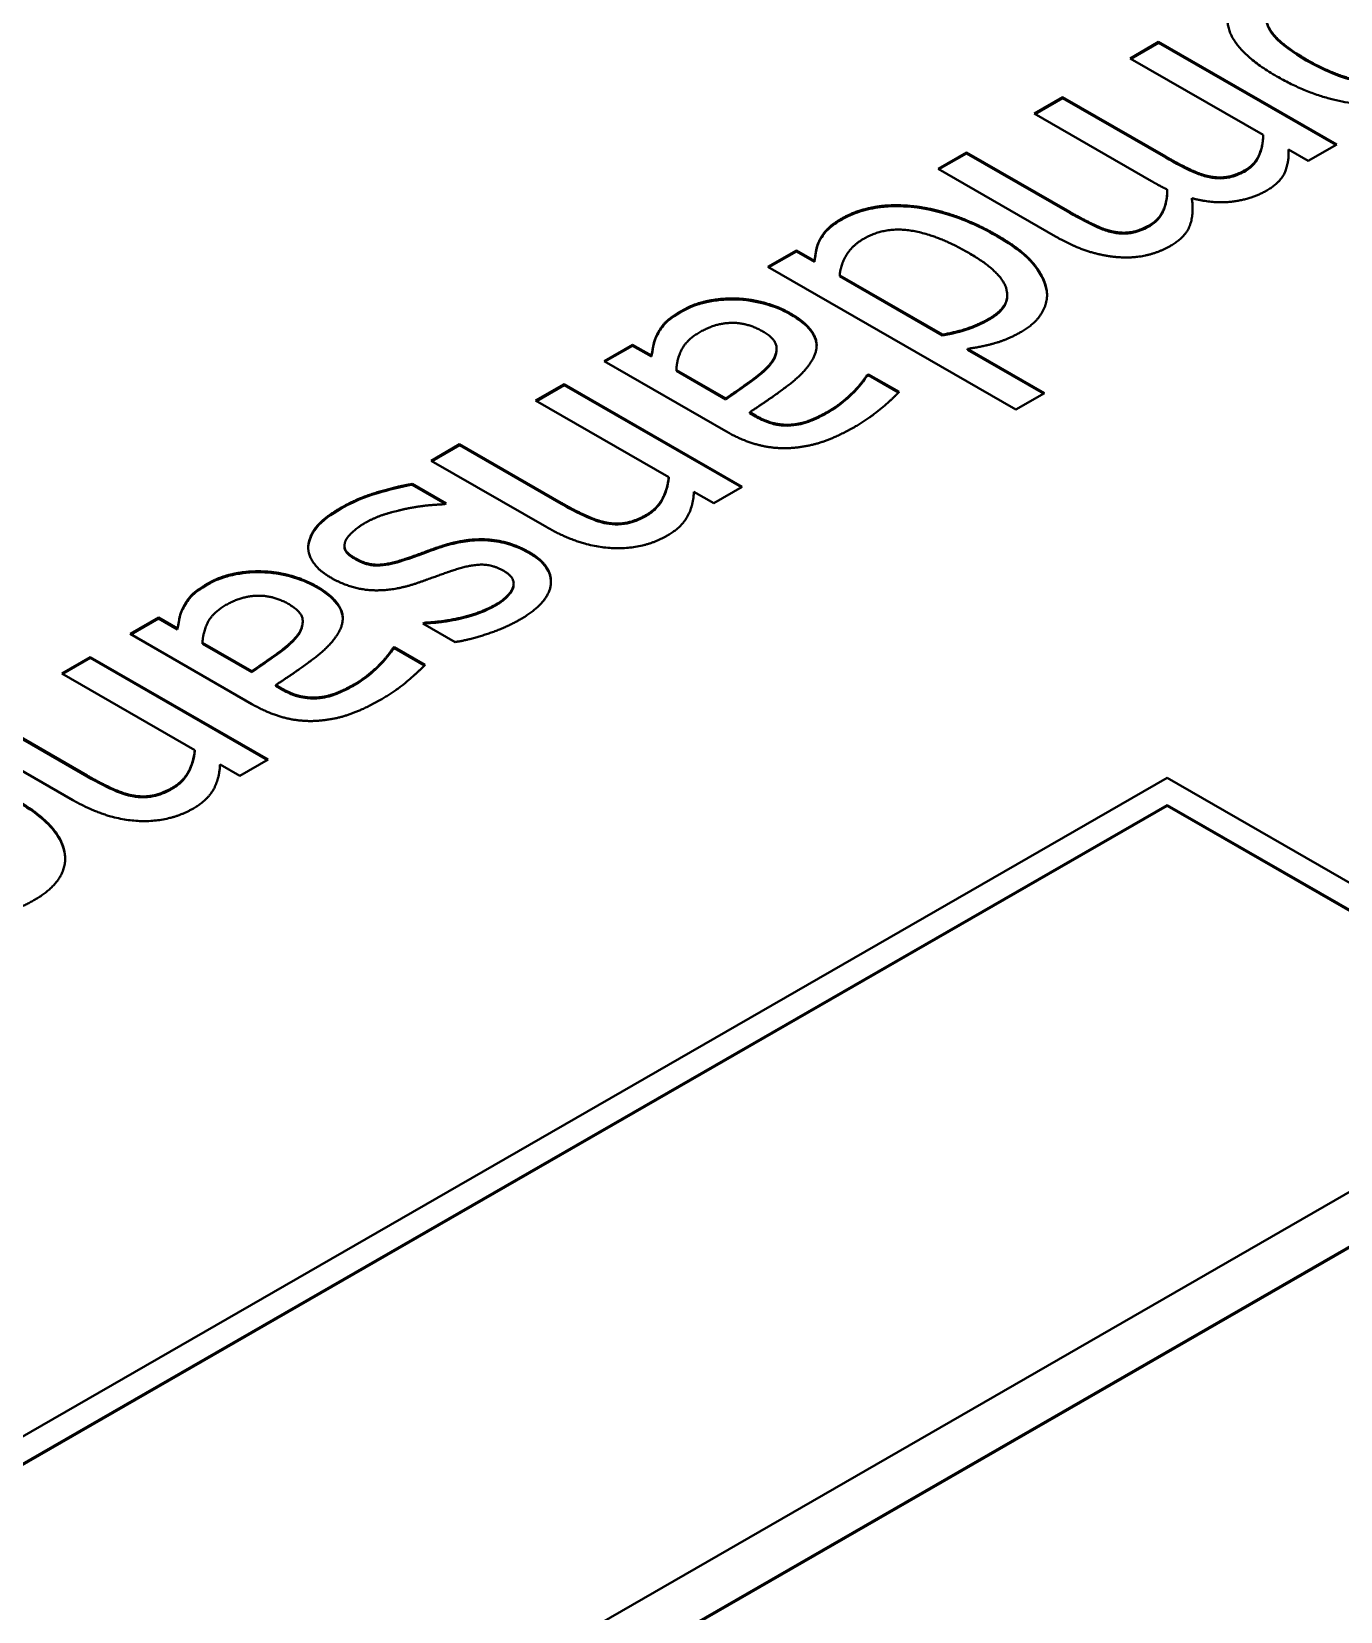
# Model space of a CAD drawing. Header units: millimetres. Extents: x 0 to 1682, y 0 to 1188.
# Drawn here: x 1436.23 to 1440.91, y 1063.9 to 1069.55 of the extents above; entities that cross this region are included whole.
import ezdxf

# ---------------------------------------------------------------- set-up
doc = ezdxf.new("R2010")
doc.units = ezdxf.units.MM
doc.header["$LTSCALE"] = 2
doc.layers.add('가시적인 것(ISO)', color=3, linetype='Continuous', lineweight=40)
doc.layers.add('가시적인 좁은 것(ISO)', color=3, linetype='Continuous', lineweight=35)

msp = doc.modelspace()

# ---------------------------------------------------------------- linework, layer by layer
at = {"layer": '가시적인 것(ISO)'}
for p, q in [((1440.1581, 1069.4504), (1440.2599, 1069.5091)), ((1440.161, 1069.4488), (1440.2599, 1069.5058)), ((1440.2599, 1069.5091), (1440.8967, 1069.1424)), ((1440.2599, 1069.5058), (1440.2599, 1069.5091)), ((1440.2599, 1069.5058), (1440.8938, 1069.1407)), ((1440.634, 1069.1764), (1440.1581, 1069.4504)), ((1439.815, 1069.2529), (1439.9168, 1069.3115)), ((1439.8179, 1069.2512), (1439.9168, 1069.3082)), ((1439.9168, 1069.3115), (1440.2854, 1069.0992)), ((1439.9168, 1069.3082), (1439.9168, 1069.3115)), ((1439.9168, 1069.3082), (1440.2854, 1069.0959)), ((1440.2345, 1069.0113), (1439.815, 1069.2529)), ((1440.634, 1069.1732), (1440.634, 1069.1764)), ((1439.4719, 1069.0553), (1439.5737, 1069.1139)), ((1439.4747, 1069.0536), (1439.5737, 1069.1106)), ((1439.5737, 1069.1139), (1439.9422, 1068.9016)), ((1439.5737, 1069.1106), (1439.5737, 1069.1139)), ((1439.5737, 1069.1106), (1439.9422, 1068.8984)), ((1440.7949, 1069.0838), (1440.7247, 1069.1242)), ((1440.7247, 1069.1209), (1440.7247, 1069.1242)), ((1440.8967, 1069.1424), (1440.7949, 1069.0838)), ((1439.8913, 1068.8137), (1439.4719, 1069.0553)), ((1440.2909, 1068.9779), (1440.2909, 1068.9812)), ((1440.3789, 1068.9471), (1440.3789, 1068.9503)), ((1439.3756, 1068.9189), (1439.3756, 1068.9222)), ((1438.8634, 1068.7048), (1438.9651, 1068.7634)), ((1438.8662, 1068.7032), (1438.9651, 1068.7602)), ((1438.9651, 1068.7634), (1439.0298, 1068.7262)), ((1438.9651, 1068.7602), (1438.9651, 1068.7634)), ((1438.9651, 1068.7602), (1439.0298, 1068.7229)), ((1439.7497, 1068.1944), (1438.8634, 1068.7048)), ((1439.0298, 1068.7229), (1439.0298, 1068.7262)), ((1439.1198, 1068.6711), (1439.1198, 1068.6743)), ((1439.1198, 1068.6743), (1439.4877, 1068.4625)), ((1439.1198, 1068.6711), (1439.4877, 1068.4592)), ((1439.7189, 1068.6011), (1439.7189, 1068.6044)), ((1438.2775, 1068.3675), (1438.3793, 1068.4261)), ((1438.2803, 1068.3658), (1438.3793, 1068.4228)), ((1438.3793, 1068.4261), (1438.4467, 1068.3872)), ((1438.3793, 1068.4228), (1438.3793, 1068.4261)), ((1438.3793, 1068.4228), (1438.4467, 1068.384)), ((1438.4659, 1068.4576), (1438.4659, 1068.4609)), ((1439.4877, 1068.4592), (1439.4877, 1068.4625)), ((1438.7128, 1068.1168), (1438.2775, 1068.3675)), ((1438.4467, 1068.384), (1438.4467, 1068.3872)), ((1438.8943, 1068.4102), (1438.8943, 1068.4135)), ((1439.5764, 1068.4114), (1439.8515, 1068.253)), ((1439.5764, 1068.4081), (1439.5764, 1068.4114)), ((1439.5764, 1068.4081), (1439.8486, 1068.2514)), ((1438.536, 1068.3325), (1438.536, 1068.3358)), ((1438.536, 1068.3358), (1438.7128, 1068.234)), ((1438.536, 1068.3325), (1438.7128, 1068.2307)), ((1439.2168, 1068.3168), (1439.223, 1068.3203)), ((1439.2168, 1068.3135), (1439.223, 1068.3171)), ((1439.2168, 1068.3135), (1439.2168, 1068.3168)), ((1439.223, 1068.3203), (1439.3323, 1068.2574)), ((1439.223, 1068.3171), (1439.223, 1068.3203)), ((1439.223, 1068.3171), (1439.3303, 1068.2553)), ((1438.0327, 1068.2265), (1438.1345, 1068.2851)), ((1438.0355, 1068.2248), (1438.1345, 1068.2818)), ((1438.1345, 1068.2851), (1438.7712, 1067.9184)), ((1438.1345, 1068.2818), (1438.1345, 1068.2851)), ((1438.1345, 1068.2818), (1438.7684, 1067.9168)), ((1439.8515, 1068.253), (1439.7497, 1068.1944)), ((1438.5085, 1067.9525), (1438.0327, 1068.2265)), ((1438.7128, 1068.2307), (1438.7128, 1068.234)), ((1438.798, 1068.1849), (1438.8187, 1068.173)), ((1438.798, 1068.1816), (1438.798, 1068.1849)), ((1438.798, 1068.1816), (1438.8187, 1068.1698)), ((1437.6593, 1068.0115), (1437.7611, 1068.0701)), ((1437.6622, 1068.0098), (1437.7611, 1068.0668)), ((1437.7611, 1068.0701), (1438.1242, 1067.861)), ((1437.7611, 1068.0668), (1437.7611, 1068.0701)), ((1437.7611, 1068.0668), (1438.1242, 1067.8577)), ((1438.0726, 1067.7735), (1437.6593, 1068.0115)), ((1437.5919, 1067.9283), (1437.7123, 1067.859)), ((1437.5919, 1067.925), (1437.5919, 1067.9283)), ((1437.5919, 1067.925), (1437.7094, 1067.8574)), ((1438.5085, 1067.9492), (1438.5085, 1067.9525)), ((1438.7712, 1067.9184), (1438.6694, 1067.8598)), ((1437.7123, 1067.859), (1437.7068, 1067.8558)), ((1438.6694, 1067.8598), (1438.5986, 1067.9006)), ((1438.2857, 1067.7868), (1438.2857, 1067.7901)), ((1437.2199, 1067.7061), (1437.2199, 1067.7093)), ((1437.3496, 1067.7039), (1437.3496, 1067.7071)), ((1437.5692, 1067.6578), (1437.5692, 1067.661)), ((1437.9542, 1067.5691), (1437.9542, 1067.5724)), ((1436.7716, 1067.4819), (1436.7716, 1067.4852)), ((1436.5832, 1067.3918), (1436.685, 1067.4504)), ((1436.586, 1067.3901), (1436.685, 1067.4471)), ((1436.685, 1067.4504), (1436.7523, 1067.4116)), ((1436.685, 1067.4471), (1436.685, 1067.4504)), ((1436.685, 1067.4471), (1436.7523, 1067.4083)), ((1436.7523, 1067.4083), (1436.7523, 1067.4116)), ((1437.2, 1067.4345), (1437.2, 1067.4378)), ((1437.6298, 1067.429), (1437.6353, 1067.4322)), ((1437.7446, 1067.3629), (1437.6298, 1067.429)), ((1437.6326, 1067.4274), (1437.6353, 1067.4289)), ((1437.6353, 1067.4289), (1437.6353, 1067.4322)), ((1437.0185, 1067.1411), (1436.5832, 1067.3918)), ((1436.8417, 1067.3568), (1436.8417, 1067.3601)), ((1436.8417, 1067.3601), (1437.0185, 1067.2583)), ((1436.8417, 1067.3568), (1437.0185, 1067.2551)), ((1436.3384, 1067.2508), (1436.4402, 1067.3094)), ((1436.3412, 1067.2492), (1436.4402, 1067.3061)), ((1436.4402, 1067.3094), (1437.0769, 1066.9427)), ((1436.4402, 1067.3061), (1436.4402, 1067.3094)), ((1436.4402, 1067.3061), (1437.0741, 1066.9411)), ((1437.5225, 1067.3411), (1437.5287, 1067.3446)), ((1437.5225, 1067.3378), (1437.5287, 1067.3414)), ((1437.5225, 1067.3378), (1437.5225, 1067.3411)), ((1437.5287, 1067.3446), (1437.638, 1067.2817)), ((1437.5287, 1067.3414), (1437.5287, 1067.3446)), ((1437.5287, 1067.3414), (1437.636, 1067.2796)), ((1436.8142, 1066.9768), (1436.3384, 1067.2508)), ((1437.0185, 1067.2551), (1437.0185, 1067.2583)), ((1437.1037, 1067.2092), (1437.1243, 1067.1973)), ((1437.1037, 1067.2059), (1437.1037, 1067.2092)), ((1437.1037, 1067.2059), (1437.1243, 1067.1941)), ((1436.0668, 1067.0944), (1436.4298, 1066.8853)), ((1436.0668, 1067.0911), (1436.4298, 1066.882)), ((1436.3783, 1066.7978), (1435.965, 1067.0358)), ((1436.8142, 1066.9735), (1436.8142, 1066.9768)), ((1436.9751, 1066.8841), (1436.9043, 1066.9249)), ((1437.0769, 1066.9427), (1436.9751, 1066.8841)), ((1414.269, 1051.893), (1440.2905, 1066.8778)), ((1440.2905, 1066.8778), (1453.867, 1059.0597)), ((1414.4387, 1051.893), (1440.2905, 1066.7801)), ((1436.5914, 1066.8112), (1436.5914, 1066.8144)), ((1440.2905, 1066.7768), (1440.2905, 1066.7801)), ((1440.2905, 1066.7801), (1441.8179, 1065.9006)), ((1440.2905, 1066.7768), (1414.4415, 1051.8914)), ((1441.815, 1065.8989), (1440.2905, 1066.7768)), ((1441.8179, 1065.9006), (1415.966, 1051.0135)), ((1416.1357, 1050.9158), (1441.9876, 1065.8028)), ((1441.9876, 1065.7996), (1416.1386, 1050.9141))]:
    msp.add_line(p, q, dxfattribs=at)
for points, degree in [([(1440.6828, 1069.3859), (1440.5219, 1069.4786), (1440.4937, 1069.6643), (1440.6161, 1069.7348)], 2), ([(1440.7082, 1069.6817), (1440.6299, 1069.6366), (1440.6656, 1069.517), (1440.788, 1069.4465)], 2), ([(1440.788, 1069.4465), (1440.9118, 1069.3752), (1441.1174, 1069.355), (1441.1965, 1069.4006)], 2), ([(1441.2886, 1069.3475), (1441.1662, 1069.277), (1440.843, 1069.2936), (1440.6828, 1069.3859)], 2), ([(1440.5714, 1069.0517), (1440.6044, 1069.0707), (1440.6333, 1069.1372), (1440.634, 1069.1764)], 2), ([(1440.2854, 1069.0992), (1440.3294, 1069.0739), (1440.4105, 1069.0343), (1440.4414, 1069.0283)], 2), ([(1440.7247, 1069.1242), (1440.7268, 1069.077), (1440.6945, 1069.0054), (1440.647, 1068.978)], 2), ([(1440.7247, 1069.1209), (1440.7249, 1069.1179), (1440.725, 1069.115), (1440.725, 1069.112)], 3), ([(1440.4414, 1069.0283), (1440.4751, 1069.0216), (1440.537, 1069.0319), (1440.5714, 1069.0517)], 2), ([(1440.2909, 1068.9812), (1440.2805, 1068.9864), (1440.2524, 1069.001), (1440.2345, 1069.0113)], 2), ([(1440.2283, 1068.8541), (1440.2599, 1068.8723), (1440.2909, 1068.9369), (1440.2909, 1068.9812)], 2), ([(1440.3789, 1068.9503), (1440.3871, 1068.8925), (1440.3555, 1068.8102), (1440.3039, 1068.7805)], 2), ([(1440.647, 1068.978), (1440.5934, 1068.9472), (1440.4593, 1068.9293), (1440.3789, 1068.9503)], 2), ([(1440.3789, 1068.9471), (1440.3806, 1068.9352), (1440.3816, 1068.9231), (1440.3817, 1068.911)], 3), ([(1439.0518, 1068.8078), (1439.0621, 1068.8264), (1439.0971, 1068.86), (1439.1281, 1068.8779)], 2), ([(1439.1281, 1068.8779), (1439.1776, 1068.9064), (1439.3048, 1068.9297), (1439.3756, 1068.9222)], 2), ([(1439.3756, 1068.9222), (1439.4478, 1068.9155), (1439.6039, 1068.8628), (1439.6844, 1068.8165)], 2), ([(1439.9422, 1068.9016), (1439.9862, 1068.8763), (1440.0674, 1068.8367), (1440.0983, 1068.8307)], 2), ([(1439.5812, 1068.7547), (1439.4685, 1068.8197), (1439.2814, 1068.849), (1439.2058, 1068.8054)], 2), ([(1439.6844, 1068.8165), (1439.7683, 1068.7682), (1439.8494, 1068.6739), (1439.859, 1068.6264)], 2), ([(1440.1231, 1068.7389), (1440.0701, 1068.7416), (1439.9567, 1068.7761), (1439.8913, 1068.8137)], 2), ([(1440.0983, 1068.8307), (1440.132, 1068.824), (1440.1939, 1068.8343), (1440.2283, 1068.8541)], 2), ([(1439.0298, 1068.7262), (1439.0332, 1068.7519), (1439.0401, 1068.7876), (1439.0518, 1068.8078)], 2), ([(1439.2058, 1068.8054), (1439.1659, 1068.7824), (1439.1233, 1068.7135), (1439.1198, 1068.6743)], 2), ([(1440.3039, 1068.7805), (1440.2647, 1068.7579), (1440.176, 1068.7361), (1440.1231, 1068.7389)], 2), ([(1439.6548, 1068.5199), (1439.7332, 1068.565), (1439.6981, 1068.6874), (1439.5812, 1068.7547)], 2), ([(1438.5574, 1068.5492), (1438.5952, 1068.571), (1438.6914, 1068.5924), (1438.7437, 1068.5916)], 2), ([(1438.7437, 1068.5916), (1438.7946, 1068.5908), (1438.9005, 1068.5631), (1438.9431, 1068.5385)], 2), ([(1439.859, 1068.6264), (1439.8673, 1068.5837), (1439.8212, 1068.5025), (1439.7696, 1068.4728)], 2), ([(1439.859, 1068.6231), (1439.8604, 1068.6162), (1439.8611, 1068.6093), (1439.8612, 1068.6024)], 3), ([(1438.4659, 1068.4609), (1438.4776, 1068.4851), (1438.512, 1068.5231), (1438.5574, 1068.5492)], 2), ([(1438.9431, 1068.5385), (1439.0091, 1068.5005), (1439.0497, 1068.4162), (1439.0194, 1068.3678)], 2), ([(1438.8455, 1068.4736), (1438.7905, 1068.5053), (1438.6763, 1068.5037), (1438.6199, 1068.4712)], 2), ([(1439.4877, 1068.4625), (1439.5448, 1068.4732), (1439.6197, 1068.4997), (1439.6548, 1068.5199)], 2), ([(1438.4467, 1068.3872), (1438.4494, 1068.3999), (1438.457, 1068.4439), (1438.4659, 1068.4609)], 2), ([(1438.6199, 1068.4712), (1438.5725, 1068.4439), (1438.5374, 1068.3738), (1438.536, 1068.3358)], 2), ([(1438.8675, 1068.3532), (1438.895, 1068.3841), (1438.8936, 1068.4459), (1438.8455, 1068.4736)], 2), ([(1439.7696, 1068.4728), (1439.7243, 1068.4466), (1439.6356, 1068.4201), (1439.5764, 1068.4114)], 2), ([(1439.0194, 1068.3678), (1438.9933, 1068.3243), (1438.873, 1068.2336), (1438.798, 1068.1849)], 2), ([(1438.7128, 1068.234), (1438.7458, 1068.257), (1438.8448, 1068.3275), (1438.8675, 1068.3532)], 2), ([(1439.0827, 1068.1897), (1439.1178, 1068.2099), (1439.1907, 1068.2772), (1439.2168, 1068.3168)], 2), ([(1439.3323, 1068.2574), (1439.3124, 1068.2364), (1439.2278, 1068.1639), (1439.1769, 1068.1346)], 2), ([(1438.8187, 1068.173), (1438.8558, 1068.1516), (1438.9232, 1068.1374), (1438.9562, 1068.1413)], 2), ([(1438.9562, 1068.1413), (1438.9885, 1068.1449), (1439.0531, 1068.1726), (1439.0827, 1068.1897)], 2), ([(1438.9472, 1068.057), (1438.8881, 1068.053), (1438.7726, 1068.0823), (1438.7128, 1068.1168)], 2), ([(1439.1769, 1068.1346), (1439.1143, 1068.0986), (1439.0084, 1068.0614), (1438.9472, 1068.057)], 2), ([(1437.3375, 1067.8436), (1437.398, 1067.8784), (1437.5383, 1067.9196), (1437.5919, 1067.9283)], 2), ([(1438.4288, 1067.8178), (1438.4666, 1067.8396), (1438.5044, 1067.9105), (1438.5085, 1067.9525)], 2), ([(1437.7068, 1067.8558), (1437.6827, 1067.8547), (1437.6215, 1067.8495), (1437.5782, 1067.8412)], 2), ([(1438.1242, 1067.861), (1438.1682, 1067.8357), (1438.2521, 1067.7968), (1438.2857, 1067.7901)], 2), ([(1438.5986, 1067.9006), (1438.5966, 1067.8495), (1438.5532, 1067.7723), (1438.5037, 1067.7438)], 2), ([(1437.2199, 1067.7093), (1437.2241, 1067.7442), (1437.2763, 1067.8083), (1437.3375, 1067.8436)], 2), ([(1437.5782, 1067.8412), (1437.539, 1067.8337), (1437.4578, 1067.8091), (1437.4242, 1067.7897)], 2), ([(1438.2857, 1067.7901), (1438.3222, 1067.7834), (1438.3903, 1067.7957), (1438.4288, 1067.8178)], 2), ([(1437.4242, 1067.7897), (1437.4001, 1067.7759), (1437.3568, 1067.7367), (1437.3526, 1067.724)], 2), ([(1438.5037, 1067.7438), (1438.4143, 1067.6923), (1438.1902, 1067.7058), (1438.0726, 1067.7735)], 2), ([(1437.3004, 1067.5933), (1437.2591, 1067.6171), (1437.2172, 1067.6769), (1437.2199, 1067.7093)], 2), ([(1437.2196, 1067.7002), (1437.2197, 1067.7022), (1437.2198, 1067.7041), (1437.2199, 1067.7061)], 3), ([(1437.3526, 1067.724), (1437.3465, 1067.7054), (1437.3595, 1067.6788), (1437.3898, 1067.6614)], 2), ([(1437.5692, 1067.661), (1437.594, 1067.6689), (1437.6703, 1067.6979), (1437.704, 1067.7085)], 2), ([(1437.704, 1067.7085), (1437.7948, 1067.7363), (1437.9454, 1067.7216), (1438.0086, 1067.6852)], 2), ([(1438.0086, 1067.6852), (1438.0946, 1067.6357), (1438.0795, 1067.5026), (1437.977, 1067.4436)], 2), ([(1437.3898, 1067.6614), (1437.4283, 1067.6393), (1437.506, 1067.6396), (1437.5692, 1067.661)], 2), ([(1437.9192, 1067.6171), (1437.8787, 1067.6404), (1437.7982, 1067.6393), (1437.7405, 1067.6202)], 2), ([(1436.7716, 1067.4852), (1436.7833, 1067.5094), (1436.8177, 1067.5474), (1436.8631, 1067.5735)], 2), ([(1436.8631, 1067.5735), (1436.9009, 1067.5953), (1436.9971, 1067.6167), (1437.0494, 1067.6159)], 2), ([(1437.0494, 1067.6159), (1437.1003, 1067.6151), (1437.2062, 1067.5874), (1437.2488, 1067.5628)], 2), ([(1437.6057, 1067.5727), (1437.5204, 1067.5442), (1437.3712, 1067.5525), (1437.3004, 1067.5933)], 2), ([(1437.7405, 1067.6202), (1437.7116, 1067.6107), (1437.6435, 1067.5858), (1437.6057, 1067.5727)], 2), ([(1437.889, 1067.4967), (1437.9392, 1067.5256), (1437.9639, 1067.5913), (1437.9192, 1067.6171)], 2), ([(1437.1512, 1067.4979), (1437.0962, 1067.5296), (1436.982, 1067.528), (1436.9256, 1067.4955)], 2), ([(1437.2488, 1067.5628), (1437.3148, 1067.5248), (1437.3554, 1067.4405), (1437.3251, 1067.3922)], 2), ([(1436.7523, 1067.4116), (1436.7551, 1067.4242), (1436.7627, 1067.4682), (1436.7716, 1067.4852)], 2), ([(1436.9256, 1067.4955), (1436.8782, 1067.4682), (1436.8431, 1067.3981), (1436.8417, 1067.3601)], 2), ([(1437.1732, 1067.3775), (1437.2007, 1067.4084), (1437.1993, 1067.4702), (1437.1512, 1067.4979)], 2), ([(1437.6353, 1067.4322), (1437.7068, 1067.4353), (1437.8409, 1067.469), (1437.889, 1067.4967)], 2), ([(1437.977, 1067.4436), (1437.9268, 1067.4147), (1437.7989, 1067.3712), (1437.7446, 1067.3629)], 2), ([(1437.0185, 1067.2583), (1437.0515, 1067.2813), (1437.1505, 1067.3518), (1437.1732, 1067.3775)], 2), ([(1437.3251, 1067.3922), (1437.299, 1067.3486), (1437.1787, 1067.2579), (1437.1037, 1067.2092)], 2), ([(1437.3884, 1067.214), (1437.4235, 1067.2342), (1437.4964, 1067.3015), (1437.5225, 1067.3411)], 2), ([(1437.638, 1067.2817), (1437.6181, 1067.2607), (1437.5335, 1067.1882), (1437.4826, 1067.1589)], 2), ([(1437.1243, 1067.1973), (1437.1615, 1067.176), (1437.2289, 1067.1617), (1437.2619, 1067.1657)], 2), ([(1437.2619, 1067.1657), (1437.2942, 1067.1692), (1437.3588, 1067.1969), (1437.3884, 1067.214)], 2), ([(1437.2529, 1067.0813), (1437.1938, 1067.0774), (1437.0783, 1067.1067), (1437.0185, 1067.1411)], 2), ([(1437.4826, 1067.1589), (1437.42, 1067.1229), (1437.3141, 1067.0857), (1437.2529, 1067.0813)], 2), ([(1436.7345, 1066.8421), (1436.7723, 1066.8639), (1436.8101, 1066.9348), (1436.8142, 1066.9768)], 2), ([(1436.9043, 1066.9249), (1436.9022, 1066.8738), (1436.8589, 1066.7966), (1436.8094, 1066.7681)], 2), ([(1436.4298, 1066.8853), (1436.4739, 1066.86), (1436.5577, 1066.8212), (1436.5914, 1066.8144)], 2), ([(1436.5914, 1066.8144), (1436.6279, 1066.8077), (1436.696, 1066.82), (1436.7345, 1066.8421)], 2), ([(1436.1789, 1066.7962), (1436.3343, 1066.7067), (1436.3638, 1066.5115), (1436.2387, 1066.4394)], 2), ([(1436.8094, 1066.7681), (1436.72, 1066.7166), (1436.4959, 1066.7301), (1436.3783, 1066.7978)], 2), ([(1436.2387, 1066.4394), (1436.1823, 1066.407), (1436.0613, 1066.3769), (1435.9925, 1066.3793)], 2)]:
    msp.add_open_spline(points, degree=degree, dxfattribs=at)
for points, knots in [([(1440.6444, 1069.5952), (1440.6444, 1069.5921), (1440.6446, 1069.589), (1440.6479, 1069.5644), (1440.6601, 1069.5453), (1440.7, 1069.4992), (1440.7416, 1069.47), (1440.788, 1069.4432)], [-0.07846513, -0.07846513, -0.07846513, -0.07846513, -0.07477469, -0.07477469, -0.04926273, -0.04926273, 0, 0, 0, 0]), ([(1440.788, 1069.4432), (1440.8171, 1069.4265), (1440.849, 1069.4101), (1440.9096, 1069.3854), (1440.9393, 1069.3754), (1441.0051, 1069.3614), (1441.0321, 1069.36), (1441.077, 1069.3601), (1441.101, 1069.3628), (1441.1515, 1069.375), (1441.1754, 1069.3852), (1441.1965, 1069.3973)], [-0.085957, -0.085957, -0.085957, -0.085957, -0.06934265, -0.06934265, -0.05592497, -0.05592497, -0.04101288, -0.04101288, -0.02228505, -0.02228505, 0, 0, 0, 0]), ([(1440.5714, 1069.0484), (1440.5829, 1069.0551), (1440.5922, 1069.0627), (1440.611, 1069.0834), (1440.6165, 1069.0952), (1440.6291, 1069.1243), (1440.6336, 1069.1488), (1440.634, 1069.1732)], [-0.04393803, -0.04393803, -0.04393803, -0.04393803, -0.03903194, -0.03903194, -0.03172074, -0.03172074, 0, 0, 0, 0]), ([(1440.2854, 1069.0959), (1440.3168, 1069.0778), (1440.3621, 1069.0527), (1440.411, 1069.0331), (1440.4262, 1069.028), (1440.4414, 1069.0251)], [-0.04476283, -0.04476283, -0.04476283, -0.04476283, -0.01208837, -0.01208837, 0, 0, 0, 0]), ([(1440.4414, 1069.0251), (1440.4545, 1069.0225), (1440.468, 1069.021), (1440.4991, 1069.0216), (1440.5122, 1069.0244), (1440.5379, 1069.0312), (1440.5555, 1069.0393), (1440.5714, 1069.0484)], [-0.02903812, -0.02903812, -0.02903812, -0.02903812, -0.02366513, -0.02366513, -0.01690219, -0.01690219, 0, 0, 0, 0]), ([(1440.2283, 1068.8508), (1440.2394, 1068.8572), (1440.2484, 1068.8646), (1440.2663, 1068.8837), (1440.2722, 1068.8946), (1440.2871, 1068.9257), (1440.2909, 1068.9527), (1440.2909, 1068.9779)], [-0.04837341, -0.04837341, -0.04837341, -0.04837341, -0.0419405, -0.0419405, -0.03291733, -0.03291733, 0, 0, 0, 0]), ([(1439.0518, 1068.8045), (1439.0615, 1068.822), (1439.0735, 1068.8341), (1439.0927, 1068.8525), (1439.1101, 1068.8642), (1439.1281, 1068.8746)], [-0.02791302, -0.02791302, -0.02791302, -0.02791302, -0.01906525, -0.01906525, 0, 0, 0, 0]), ([(1439.1281, 1068.8746), (1439.1472, 1068.8856), (1439.1684, 1068.895), (1439.215, 1068.9099), (1439.2399, 1068.9153), (1439.3021, 1068.923), (1439.3389, 1068.9228), (1439.3756, 1068.9189)], [-0.06796176, -0.06796176, -0.06796176, -0.06796176, -0.0477141, -0.0477141, -0.02799481, -0.02799481, 0, 0, 0, 0]), ([(1439.3756, 1068.9189), (1439.4344, 1068.9135), (1439.4867, 1068.8991), (1439.5837, 1068.8664), (1439.6371, 1068.8405), (1439.6844, 1068.8132)], [-0.0842159, -0.0842159, -0.0842159, -0.0842159, -0.05018735, -0.05018735, 0, 0, 0, 0]), ([(1439.9422, 1068.8984), (1439.9737, 1068.8803), (1440.019, 1068.8551), (1440.0678, 1068.8355), (1440.083, 1068.8304), (1440.0983, 1068.8275)], [-0.04476283, -0.04476283, -0.04476283, -0.04476283, -0.01208837, -0.01208837, 0, 0, 0, 0]), ([(1440.0983, 1068.8275), (1440.1114, 1068.8249), (1440.1248, 1068.8234), (1440.156, 1068.824), (1440.169, 1068.8268), (1440.1948, 1068.8336), (1440.2123, 1068.8417), (1440.2283, 1068.8508)], [-0.02903812, -0.02903812, -0.02903812, -0.02903812, -0.02366513, -0.02366513, -0.01690219, -0.01690219, 0, 0, 0, 0]), ([(1439.0298, 1068.7229), (1439.0317, 1068.7375), (1439.0338, 1068.752), (1439.0391, 1068.7794), (1439.0446, 1068.7922), (1439.0518, 1068.8045)], [-0.03584254, -0.03584254, -0.03584254, -0.03584254, -0.01686341, -0.01686341, 0, 0, 0, 0]), ([(1439.6844, 1068.8132), (1439.7627, 1068.7681), (1439.7948, 1068.7341), (1439.8346, 1068.6879), (1439.8523, 1068.6563), (1439.859, 1068.6231)], [-0.06716925, -0.06716925, -0.06716925, -0.06716925, -0.0434806, -0.0434806, 0, 0, 0, 0]), ([(1438.5574, 1068.5459), (1438.5697, 1068.553), (1438.5831, 1068.5594), (1438.6165, 1068.572), (1438.633, 1068.5761), (1438.6756, 1068.5856), (1438.7091, 1068.5888), (1438.7437, 1068.5883)], [-0.04072356, -0.04072356, -0.04072356, -0.04072356, -0.0342612, -0.0342612, -0.02596549, -0.02596549, 0, 0, 0, 0]), ([(1438.7437, 1068.5883), (1438.7842, 1068.5877), (1438.8199, 1068.5809), (1438.8835, 1068.5642), (1438.9152, 1068.5513), (1438.9431, 1068.5352)], [-0.05239997, -0.05239997, -0.05239997, -0.05239997, -0.0296009, -0.0296009, 0, 0, 0, 0]), ([(1439.6548, 1068.5166), (1439.667, 1068.5237), (1439.6781, 1068.5313), (1439.6962, 1068.5475), (1439.7033, 1068.5558), (1439.7156, 1068.5765), (1439.7189, 1068.5887), (1439.7189, 1068.6011)], [-0.16245449, -0.16245449, -0.16245449, -0.16245449, -0.13868189, -0.13868189, -0.11639143, -0.11639143, -0.08644566, -0.08644566, -0.08644566, -0.08644566]), ([(1438.4659, 1068.4576), (1438.4731, 1068.4725), (1438.4824, 1068.4871), (1438.5071, 1068.5144), (1438.5294, 1068.5298), (1438.5574, 1068.5459)], [-0.05957308, -0.05957308, -0.05957308, -0.05957308, -0.02969813, -0.02969813, 0, 0, 0, 0]), ([(1438.9431, 1068.5352), (1438.9732, 1068.5179), (1438.9993, 1068.4982), (1439.0329, 1068.4544), (1439.0366, 1068.4369), (1439.0375, 1068.4244), (1439.0375, 1068.4231), (1439.0375, 1068.4218)], [-0.05705639, -0.05705639, -0.05705639, -0.05705639, -0.0417791, -0.0417791, -0.02723402, -0.02723402, -0.02555287, -0.02555287, -0.02555287, -0.02555287]), ([(1439.4877, 1068.4592), (1439.5196, 1068.4652), (1439.5536, 1068.473), (1439.5974, 1068.4885), (1439.6233, 1068.4985), (1439.6548, 1068.5166)], [-0.09667555, -0.09667555, -0.09667555, -0.09667555, -0.03343207, -0.03343207, 0, 0, 0, 0]), ([(1438.4467, 1068.384), (1438.4492, 1068.3955), (1438.4512, 1068.4071), (1438.4554, 1068.4317), (1438.4593, 1068.4451), (1438.4659, 1068.4576)], [-0.0322068, -0.0322068, -0.0322068, -0.0322068, -0.0170631, -0.0170631, 0, 0, 0, 0]), ([(1438.8675, 1068.3499), (1438.8762, 1068.3598), (1438.8832, 1068.37), (1438.8921, 1068.3904), (1438.8943, 1068.4002), (1438.8943, 1068.4102)], [-0.12148238, -0.12148238, -0.12148238, -0.12148238, -0.07692693, -0.07692693, -0.03668703, -0.03668703, -0.03668703, -0.03668703]), ([(1438.7128, 1068.2307), (1438.7391, 1068.249), (1438.7695, 1068.2706), (1438.817, 1068.3044), (1438.8452, 1068.3247), (1438.8675, 1068.3499)], [-0.0805875, -0.0805875, -0.0805875, -0.0805875, -0.03690229, -0.03690229, 0, 0, 0, 0]), ([(1439.0827, 1068.1864), (1439.1119, 1068.2032), (1439.1367, 1068.2241), (1439.1793, 1068.2634), (1439.1999, 1068.288), (1439.2168, 1068.3135)], [-0.06038306, -0.06038306, -0.06038306, -0.06038306, -0.03556104, -0.03556104, 0, 0, 0, 0]), ([(1438.8187, 1068.1698), (1438.8327, 1068.1617), (1438.8487, 1068.1538), (1438.8737, 1068.1451), (1438.8894, 1068.1402), (1438.9256, 1068.1362), (1438.9409, 1068.1362), (1438.9562, 1068.1381)], [-0.06194361, -0.06194361, -0.06194361, -0.06194361, -0.02763424, -0.02763424, -0.01172039, -0.01172039, 0, 0, 0, 0]), ([(1438.9562, 1068.1381), (1438.9674, 1068.1393), (1438.9782, 1068.1414), (1439.0042, 1068.1485), (1439.0161, 1068.1535), (1439.0428, 1068.1649), (1439.0634, 1068.1752), (1439.0827, 1068.1864)], [-0.02775981, -0.02775981, -0.02775981, -0.02775981, -0.02488929, -0.02488929, -0.0205187, -0.0205187, 0, 0, 0, 0]), ([(1437.3375, 1067.8403), (1437.3965, 1067.8743), (1437.448, 1067.8898), (1437.5065, 1067.907), (1437.5503, 1067.9183), (1437.5919, 1067.925)], [-0.04947373, -0.04947373, -0.04947373, -0.04947373, -0.03241669, -0.03241669, 0, 0, 0, 0]), ([(1438.4288, 1067.8146), (1438.4418, 1067.8221), (1438.4527, 1067.8305), (1438.4752, 1067.8532), (1438.4823, 1067.8658), (1438.4989, 1067.8969), (1438.506, 1067.923), (1438.5085, 1067.9492)], [-0.04783413, -0.04783413, -0.04783413, -0.04783413, -0.04228344, -0.04228344, -0.03417336, -0.03417336, 0, 0, 0, 0]), ([(1438.1242, 1067.8577), (1438.1609, 1067.8366), (1438.1993, 1067.8169), (1438.2462, 1067.7976), (1438.2659, 1067.7908), (1438.2857, 1067.7868)], [-0.04331503, -0.04331503, -0.04331503, -0.04331503, -0.0157872, -0.0157872, 0, 0, 0, 0]), ([(1437.2199, 1067.7061), (1437.2238, 1067.7386), (1437.2409, 1067.7616), (1437.2696, 1067.7968), (1437.3015, 1067.8196), (1437.3375, 1067.8403)], [-0.05651006, -0.05651006, -0.05651006, -0.05651006, -0.03820024, -0.03820024, 0, 0, 0, 0]), ([(1438.2857, 1067.7868), (1438.2994, 1067.7843), (1438.3135, 1067.783), (1438.3443, 1067.7838), (1438.3575, 1067.7861), (1438.3898, 1067.7945), (1438.4103, 1067.8039), (1438.4288, 1067.8146)], [-0.03855405, -0.03855405, -0.03855405, -0.03855405, -0.0297502, -0.0297502, -0.01964082, -0.01964082, 0, 0, 0, 0]), ([(1437.3496, 1067.7039), (1437.3496, 1067.7023), (1437.3497, 1067.7007), (1437.351, 1067.6908), (1437.3547, 1067.6856), (1437.3638, 1067.6747), (1437.3756, 1067.6663), (1437.3898, 1067.6582)], [-0.02135759, -0.02135759, -0.02135759, -0.02135759, -0.02034038, -0.02034038, -0.01500889, -0.01500889, 0, 0, 0, 0]), ([(1437.5692, 1067.6578), (1437.595, 1067.666), (1437.6248, 1067.6773), (1437.6554, 1067.6889), (1437.6797, 1067.6976), (1437.704, 1067.7053)], [-0.02746583, -0.02746583, -0.02746583, -0.02746583, -0.02084657, -0.02084657, 0, 0, 0, 0]), ([(1437.704, 1067.7053), (1437.7262, 1067.7121), (1437.7497, 1067.7179), (1437.795, 1067.7252), (1437.8168, 1067.7273), (1437.8703, 1067.7271), (1437.8975, 1067.7227), (1437.9536, 1067.7092), (1437.9829, 1067.6967), (1438.0086, 1067.6819)], [-0.07300655, -0.07300655, -0.07300655, -0.07300655, -0.0583934, -0.0583934, -0.04559979, -0.04559979, -0.02726481, -0.02726481, 0, 0, 0, 0]), ([(1437.3898, 1067.6582), (1437.399, 1067.6528), (1437.4094, 1067.6479), (1437.4303, 1067.6407), (1437.4407, 1067.6382), (1437.4612, 1067.6359), (1437.4723, 1067.6357), (1437.5122, 1067.6405), (1437.5406, 1067.6481), (1437.5692, 1067.6578)], [-0.07804102, -0.07804102, -0.07804102, -0.07804102, -0.05755575, -0.05755575, -0.0399582, -0.0399582, -0.02494148, -0.02494148, 0, 0, 0, 0]), ([(1438.0086, 1067.6819), (1438.022, 1067.6742), (1438.0342, 1067.6659), (1438.0549, 1067.6484), (1438.0633, 1067.6394), (1438.0817, 1067.6133), (1438.0873, 1067.596), (1438.0876, 1067.5782)], [-0.17395427, -0.17395427, -0.17395427, -0.17395427, -0.14718709, -0.14718709, -0.1219137, -0.1219137, -0.0779216, -0.0779216, -0.0779216, -0.0779216]), ([(1436.8631, 1067.5702), (1436.8754, 1067.5774), (1436.8888, 1067.5837), (1436.9222, 1067.5963), (1436.9387, 1067.6004), (1436.9813, 1067.6099), (1437.0148, 1067.6131), (1437.0494, 1067.6126)], [-0.04072356, -0.04072356, -0.04072356, -0.04072356, -0.0342612, -0.0342612, -0.02596549, -0.02596549, 0, 0, 0, 0]), ([(1437.0494, 1067.6126), (1437.0899, 1067.612), (1437.1256, 1067.6052), (1437.1892, 1067.5886), (1437.2209, 1067.5756), (1437.2488, 1067.5596)], [-0.05239997, -0.05239997, -0.05239997, -0.05239997, -0.0296009, -0.0296009, 0, 0, 0, 0]), ([(1436.7716, 1067.4819), (1436.7788, 1067.4968), (1436.7881, 1067.5114), (1436.8128, 1067.5387), (1436.8351, 1067.5541), (1436.8631, 1067.5702)], [-0.05957308, -0.05957308, -0.05957308, -0.05957308, -0.02969813, -0.02969813, 0, 0, 0, 0]), ([(1437.2488, 1067.5596), (1437.2789, 1067.5422), (1437.305, 1067.5225), (1437.3386, 1067.4788), (1437.3423, 1067.4612), (1437.3431, 1067.4487), (1437.3432, 1067.4475), (1437.3432, 1067.4462)], [-0.05705639, -0.05705639, -0.05705639, -0.05705639, -0.0417791, -0.0417791, -0.02723402, -0.02723402, -0.02555287, -0.02555287, -0.02555287, -0.02555287]), ([(1437.889, 1067.4934), (1437.9023, 1067.5011), (1437.9145, 1067.5095), (1437.9341, 1067.527), (1437.9416, 1067.5359), (1437.9538, 1067.5576), (1437.9542, 1067.566), (1437.9542, 1067.5691)], [-0.03200283, -0.03200283, -0.03200283, -0.03200283, -0.028789771, -0.028789771, -0.025858734, -0.025858734, -0.022050036, -0.022050036, -0.022050036, -0.022050036]), ([(1436.7523, 1067.4083), (1436.7548, 1067.4198), (1436.7569, 1067.4314), (1436.7611, 1067.456), (1436.765, 1067.4694), (1436.7716, 1067.4819)], [-0.0322068, -0.0322068, -0.0322068, -0.0322068, -0.0170631, -0.0170631, 0, 0, 0, 0]), ([(1437.6353, 1067.4289), (1437.6928, 1067.4314), (1437.7396, 1067.4402), (1437.8176, 1067.46), (1437.8561, 1067.4745), (1437.889, 1067.4934)], [-0.06393371, -0.06393371, -0.06393371, -0.06393371, -0.03491759, -0.03491759, 0, 0, 0, 0]), ([(1437.1732, 1067.3742), (1437.1819, 1067.3841), (1437.1889, 1067.3943), (1437.1978, 1067.4147), (1437.2, 1067.4245), (1437.2, 1067.4345)], [-0.12148238, -0.12148238, -0.12148238, -0.12148238, -0.07692693, -0.07692693, -0.03668703, -0.03668703, -0.03668703, -0.03668703]), ([(1437.0185, 1067.2551), (1437.0448, 1067.2734), (1437.0752, 1067.2949), (1437.1227, 1067.3288), (1437.1509, 1067.349), (1437.1732, 1067.3742)], [-0.0805875, -0.0805875, -0.0805875, -0.0805875, -0.03690229, -0.03690229, 0, 0, 0, 0]), ([(1437.3884, 1067.2107), (1437.4176, 1067.2275), (1437.4424, 1067.2484), (1437.485, 1067.2877), (1437.5056, 1067.3123), (1437.5225, 1067.3378)], [-0.06038306, -0.06038306, -0.06038306, -0.06038306, -0.03556104, -0.03556104, 0, 0, 0, 0]), ([(1437.1243, 1067.1941), (1437.1384, 1067.186), (1437.1544, 1067.1781), (1437.1794, 1067.1695), (1437.1951, 1067.1645), (1437.2313, 1067.1605), (1437.2466, 1067.1606), (1437.2619, 1067.1624)], [-0.06194361, -0.06194361, -0.06194361, -0.06194361, -0.02763424, -0.02763424, -0.01172039, -0.01172039, 0, 0, 0, 0]), ([(1437.2619, 1067.1624), (1437.2731, 1067.1636), (1437.2839, 1067.1657), (1437.3099, 1067.1728), (1437.3218, 1067.1778), (1437.3485, 1067.1892), (1437.3691, 1067.1996), (1437.3884, 1067.2107)], [-0.02775981, -0.02775981, -0.02775981, -0.02775981, -0.02488929, -0.02488929, -0.0205187, -0.0205187, 0, 0, 0, 0]), ([(1436.7345, 1066.8389), (1436.7475, 1066.8464), (1436.7584, 1066.8549), (1436.7809, 1066.8775), (1436.788, 1066.8901), (1436.8046, 1066.9212), (1436.8117, 1066.9473), (1436.8142, 1066.9735)], [-0.04783413, -0.04783413, -0.04783413, -0.04783413, -0.04228344, -0.04228344, -0.03417336, -0.03417336, 0, 0, 0, 0]), ([(1436.4298, 1066.882), (1436.4666, 1066.8609), (1436.505, 1066.8412), (1436.5519, 1066.822), (1436.5716, 1066.8151), (1436.5914, 1066.8112)], [-0.04331503, -0.04331503, -0.04331503, -0.04331503, -0.0157872, -0.0157872, 0, 0, 0, 0]), ([(1436.5914, 1066.8112), (1436.6051, 1066.8086), (1436.6192, 1066.8073), (1436.65, 1066.8081), (1436.6632, 1066.8104), (1436.6955, 1066.8188), (1436.7159, 1066.8282), (1436.7345, 1066.8389)], [-0.03855405, -0.03855405, -0.03855405, -0.03855405, -0.0297502, -0.0297502, -0.01964082, -0.01964082, 0, 0, 0, 0]), ([(1436.1789, 1066.7929), (1436.211, 1066.7744), (1436.2409, 1066.7544), (1436.2894, 1066.7133), (1436.3088, 1066.6926), (1436.3445, 1066.6381), (1436.3504, 1066.6095), (1436.3506, 1066.5871)], [-0.14210217, -0.14210217, -0.14210217, -0.14210217, -0.1209944, -0.1209944, -0.10207716, -0.10207716, -0.07397148, -0.07397148, -0.07397148, -0.07397148])]:
    msp.add_open_spline(points, degree=3, knots=knots, dxfattribs=at)
at = {"layer": '가시적인 좁은 것(ISO)'}
for p, q in [((1440.788, 1069.4432), (1440.788, 1069.4465)), ((1440.2854, 1069.0959), (1440.2854, 1069.0992)), ((1440.5714, 1069.0484), (1440.5714, 1069.0517)), ((1440.4414, 1069.0251), (1440.4414, 1069.0283)), ((1439.1281, 1068.8746), (1439.1281, 1068.8779)), ((1439.9422, 1068.8984), (1439.9422, 1068.9016)), ((1439.6844, 1068.8132), (1439.6844, 1068.8165)), ((1440.0983, 1068.8275), (1440.0983, 1068.8307)), ((1440.2283, 1068.8508), (1440.2283, 1068.8541)), ((1439.0518, 1068.8045), (1439.0518, 1068.8078)), ((1438.7437, 1068.5883), (1438.7437, 1068.5916)), ((1439.859, 1068.6231), (1439.859, 1068.6264)), ((1438.5574, 1068.5459), (1438.5574, 1068.5492)), ((1438.9431, 1068.5352), (1438.9431, 1068.5385)), ((1439.6548, 1068.5166), (1439.6548, 1068.5199)), ((1438.8675, 1068.3499), (1438.8675, 1068.3532)), ((1438.8187, 1068.1698), (1438.8187, 1068.173)), ((1438.9562, 1068.1381), (1438.9562, 1068.1413)), ((1439.0827, 1068.1864), (1439.0827, 1068.1897)), ((1438.1242, 1067.8577), (1438.1242, 1067.861)), ((1437.3375, 1067.8403), (1437.3375, 1067.8436)), ((1438.4288, 1067.8146), (1438.4288, 1067.8178)), ((1437.704, 1067.7053), (1437.704, 1067.7085)), ((1438.0086, 1067.6819), (1438.0086, 1067.6852)), ((1437.3898, 1067.6582), (1437.3898, 1067.6614)), ((1436.8631, 1067.5702), (1436.8631, 1067.5735)), ((1437.0494, 1067.6126), (1437.0494, 1067.6159)), ((1437.2488, 1067.5596), (1437.2488, 1067.5628)), ((1437.889, 1067.4934), (1437.889, 1067.4967)), ((1437.1732, 1067.3742), (1437.1732, 1067.3775)), ((1437.1243, 1067.1941), (1437.1243, 1067.1973)), ((1437.3884, 1067.2107), (1437.3884, 1067.214)), ((1437.2619, 1067.1624), (1437.2619, 1067.1657)), ((1436.4298, 1066.882), (1436.4298, 1066.8853)), ((1436.7345, 1066.8389), (1436.7345, 1066.8421))]:
    msp.add_line(p, q, dxfattribs=at)

doc.saveas('drawing.dxf')
